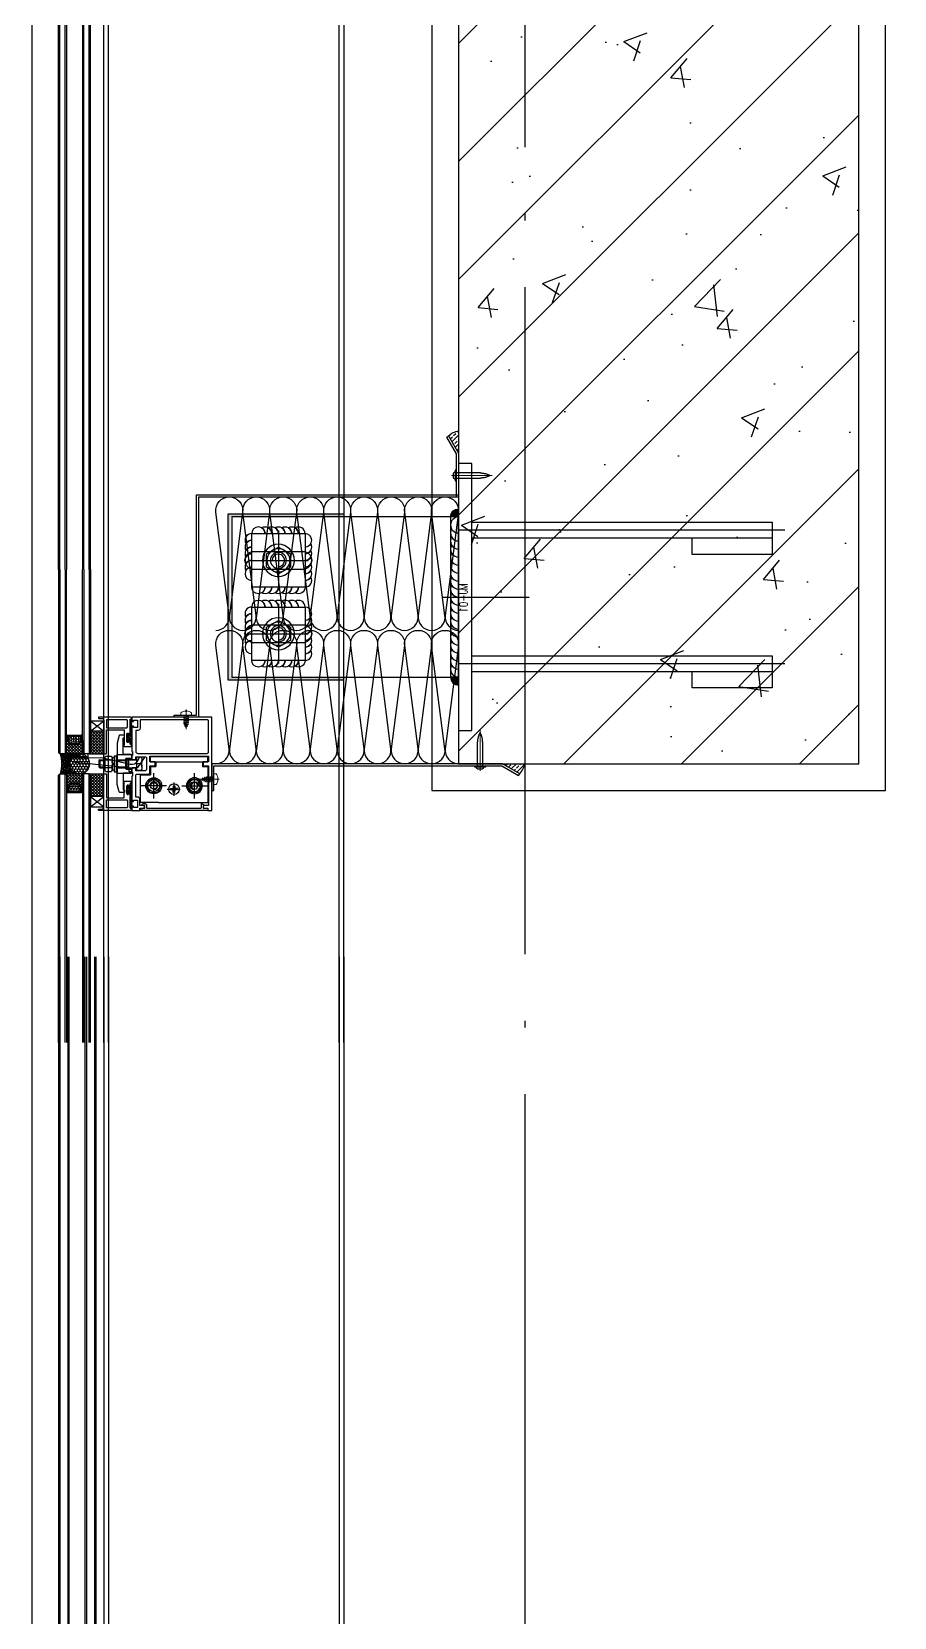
# Model space of a CAD drawing. Extents: x 6843040 to 15500510, y -6507076 to -4940511.
# Drawn here: x 7647908 to 7648554, y -6169124 to -6167935 of the extents above; entities that cross this region are included whole.
import ezdxf
from ezdxf.enums import TextEntityAlignment as Align

# ---------------------------------------------------------------- set-up
doc = ezdxf.new("R2010")
doc.units = 0
doc.header["$LTSCALE"] = 1000
doc.header["$MEASUREMENT"] = 0
for name, pattern in [('ACAD_ISO04W100', [30.5, 24, -3, 0.5, -3]), ('CENTER', [50.8, 31.75, -6.35, 6.35, -6.35]), ('CONTINOUS', [0]), ('DOTE', [2.42, 2, -0.2, 0.02, -0.2]), ('HIDDEN', [0.375, 0.25, -0.125])]:
    doc.linetypes.add(name, pattern=pattern)
for name, color, linetype in [('-07B2-附件', 8, 'Continuous'), ('1', 1, 'Continuous'), ('CENTER中心线层', 1, 'CENTER'), ('DOTE', 8, 'DOTE'), ('E_LINE_1', 1, 'Continuous'), ('FASTENER紧固件', 2, 'Continuous'), ('FRSTENER紧固件', 2, 'Continuous'), ('GC', 3, 'Continuous'), ('LT-dim 1', 3, 'Continuous'), ('LT-dim 2', 253, 'Continuous'), ('LT-dim 20', 253, 'Continuous'), ('LT-dim 4', 253, 'Continuous'), ('LT-dim 5', 3, 'Continuous'), ('LT-dim 50', 253, 'Continuous'), ('LT-dim 8', 253, 'Continuous'), ('LT-Fill-玻璃1', 14, 'Continuous'), ('LT-中线', 6, 'Continuous'), ('LT-文字标注', 7, 'Continuous'), ('LT-焊缝', 1, 'Continuous'), ('LT-玻璃', 4, 'Continuous'), ('LT-细线', 1, 'Continuous'), ('LT-铝板', 31, 'Continuous'), ('PJ', 25, 'Continuous'), ('PUB_HATCH', 8, 'Continuous'), ('Q02中线', 3, 'Continuous'), ('Q03轴线', 1, 'ACAD_ISO04W100'), ('Q08虚线', 75, 'HIDDEN'), ('Q09辅材', 31, 'Continuous'), ('WELDING', 1, 'Continuous'), ('XC', 61, 'Continuous'), ('ZX', 1, 'CENTER'), ('实体', 7, 'Continuous'), ('密封胶填充', 111, 'Continuous'), ('批荡层', 213, 'Continuous'), ('泡沫棒填充', 71, 'Continuous'), ('紧固件', 40, 'Continuous'), ('钢立柱规格布置', 2, 'Continuous')]:
    doc.layers.add(name, color=color, linetype=linetype)
for name, color, linetype, lineweight in [('002CEN', 1, 'CENTER', 13), ('003DOT', 253, 'HIDDEN', 13), ('009CON', 6, 'CONTINOUS', 15)]:
    doc.layers.add(name, color=color, linetype=linetype, lineweight=lineweight)
doc.styles.add('LT-文字标注', font='romans.shx', dxfattribs={"width": 0.8, "bigfont": 'gbhzfs.shx'})

# ---------------------------------------------------------------- blocks, each defined once
blk = doc.blocks.new('*U261')
at = {"layer": 'GC', "color": 8, "linetype": 'HIDDEN', "ltscale": 20}
for p, q in [((34.5, 1005.2), (34.5, -1079.2)), ((207.5, 1005.2), (207.5, -1079.2))]:
    blk.add_line(p, q, dxfattribs=at)
at = {"layer": 'LT-玻璃', "color": 8}
for p, q in [((-2, 1005.2), (-2, 7.5)), ((4, 1005.2), (4, 7.5)), ((18, 1005.2), (18, 7.5)), ((24, 1005.2), (24, 7.5))]:
    blk.add_line(p, q, dxfattribs=at)
at = {"layer": 'LT-玻璃', "color": 150}
for points in [[(-3, 1005.2), (-3, 8.5), (-2, 7.5), (4, 7.5), (5, 8.5), (5, 1005.2)], [(25, 1005.2), (25, 8.5), (24, 7.5), (18, 7.5), (17, 8.5), (17, 1005.2)]]:
    blk.add_lwpolyline(points, dxfattribs=at)
at = {"layer": 'LT-铝板'}
for p, q in [((31, 1005.2), (31, -1079.2)), ((211, 1005.2), (211, -1079.2))]:
    blk.add_line(p, q, dxfattribs=at)
blk = doc.blocks.new('LT-BLK-20220127160324', base_point=(-28533.2, -2765.2))
at = {"color": 1, "linetype": 'ACAD_ISO04W100', "ltscale": 0.4}
for p, q in [((-28777.8, -2715.2), (-28533.2, -2715.2)), ((-28521.3, -2765.2), (-28586, -2765.2)), ((-28777.8, -2815.2), (-28533.2, -2815.2))]:
    blk.add_line(p, q, dxfattribs=at)
at = {"layer": 'GC', "color": 3}
blk.add_lwpolyline([(-28543.2, -2865.2), (-28543.2, -2665.2), (-28533.2, -2665.2), (-28533.2, -2865.2)], close=True, dxfattribs=at)
for points in [[(-28543.2, -2709.2), (-28768.2, -2709.2)], [(-28768.2, -2709.2), (-28768.2, -2733.2), (-28708.2, -2733.2), (-28708.2, -2721.2)], [(-28543.2, -2809.2), (-28768.2, -2809.2)], [(-28768.2, -2809.2), (-28768.2, -2833.2), (-28708.2, -2833.2), (-28708.2, -2821.2)]]:
    blk.add_lwpolyline(points, dxfattribs=at)
at = {"layer": 'GC', "ltscale": 3}
for points in [[(-28768.2, -2721.2), (-28543.2, -2721.2)], [(-28768.2, -2821.2), (-28543.2, -2821.2)]]:
    blk.add_lwpolyline(points, dxfattribs=at)
at = {"layer": 'LT-文字标注', "style": 'LT-文字标注', "width": 0.8}
blk.add_text('MJ-01', height=6, rotation=270, dxfattribs=at).set_placement((-28541.6, -2776.9), align=Align.BOTTOM_RIGHT)
blk = doc.blocks.new('LT-BLK-20230912092320', base_point=(26757, -59640.5))
at = {"layer": 'GC', "elevation": 0}
blk.add_lwpolyline([(26737, -59620.5), (26737, -59660.5), (26777, -59660.5), (26777, -59620.5)], close=True, dxfattribs=at)
at = {"layer": 'LT-焊缝', "elevation": 0}
for points in [[(26737, -59660.5, -0.57735), (26732.7, -59653, 0.267949), (26737, -59655.5, -0.57735), (26732.7, -59648, 0.267949), (26737, -59650.5, -0.57735), (26732.7, -59643, 0.267949), (26737, -59645.5, -0.57735), (26732.7, -59638, 0.267949), (26737, -59640.5, -0.57735), (26732.7, -59633, 0.267949), (26737, -59635.5, -0.57735), (26732.7, -59628, 0.267949), (26737, -59630.5, -1), (26737, -59620.5, -1)], [(26737, -59620.5, -0.57735), (26744.5, -59616.2, 0.267949), (26742, -59620.5, -0.57735), (26749.5, -59616.2, 0.267949), (26747, -59620.5, -0.57735), (26754.5, -59616.2, 0.267949), (26752, -59620.5, -0.57735), (26759.5, -59616.2, 0.267949), (26757, -59620.5, -0.57735), (26764.5, -59616.2, 0.267949), (26762, -59620.5, -1), (26772, -59620.5, -1)], [(26777, -59660.5, 0.57735), (26781.4, -59653, -0.267949), (26777, -59655.5, 0.57735), (26781.4, -59648, -0.267949), (26777, -59650.5, 0.57735), (26781.4, -59643, -0.267949), (26777, -59645.5, 0.57735), (26781.4, -59638, -0.267949), (26777, -59640.5, 0.57735), (26781.4, -59633, -0.267949), (26777, -59635.5, 0.57735), (26781.4, -59628, -0.267949), (26777, -59630.5, 1), (26777, -59620.5, 1)], [(26777, -59660.5, -0.57735), (26769.5, -59664.8, 0.267949), (26772, -59660.5, -0.57735), (26764.5, -59664.8, 0.267949), (26767, -59660.5, -0.57735), (26759.5, -59664.8, 0.267949), (26762, -59660.5, -0.57735), (26754.5, -59664.8, 0.267949), (26757, -59660.5, -0.57735), (26749.5, -59664.8, 0.267949), (26752, -59660.5, -0.57735), (26744.5, -59664.8, 0.267949), (26747, -59660.5, -1), (26737, -59660.5, -1)]]:
    blk.add_lwpolyline(points, format="xyb", dxfattribs=at)
at = {"layer": 'Q02中线'}
for centre, start, end in [((26757, -59622.2), 14.85, 165.15), ((26757, -59658.8), 194.85, 345.15)]:
    blk.add_arc(centre, 6.72, start, end, dxfattribs=at)
at = {"layer": 'Q03轴线', "ltscale": 0.2, "elevation": 0}
for points in [[(26757, -59618.1), (26757, -59662.9)], [(26734.6, -59640.5), (26779.4, -59640.5)]]:
    blk.add_lwpolyline(points, dxfattribs=at)
at = {"layer": 'Q08虚线', "ltscale": 20}
for p, q in [((26750.5, -59660.5), (26750.5, -59620.5)), ((26763.5, -59620.5), (26763.5, -59660.5))]:
    blk.add_line(p, q, dxfattribs=at)
at = {"layer": 'Q09辅材', "elevation": 0}
for points in [[(26757, -59628.5, -1), (26757, -59652.5, -1), (26757, -59628.5, -1)], [(26757, -59631.8, -1), (26757, -59649.2, -1), (26757, -59631.8, -1)], [(26757, -59634.5, -1), (26757, -59646.5, -1), (26757, -59634.5, -1)], [(26761.7, -59640.5, -2.414214), (26757, -59635.9, -2.414214)]]:
    blk.add_lwpolyline(points, format="xyb", dxfattribs=at)
blk.add_lwpolyline([(26767, -59640.5), (26762, -59631.5), (26752.1, -59631.5), (26747.1, -59640.5), (26752.1, -59649.5), (26762, -59649.5), (26767, -59640.5)], dxfattribs=at)
blk = doc.blocks.new('LT-BLK-20240910174306', base_point=(-5314322.4, -274178.3))
at = {"layer": 'LT-Fill-玻璃1'}
h = blk.add_hatch(dxfattribs=at)
h.set_pattern_fill('DOTS', color=8, scale=0.5)
h.set_pattern_definition([(0, (-5830511.4218, -915288.585), (0.396875, 0.79375), [0, -0.79375])])
h.paths.add_polyline_path([(-5314418.4, -274118.3), (-5314418.4, -274116.3), (-5314505.5, -274116.3), (-5314505.5, -274240.3), (-5314417.7, -274240.3), (-5314417.7, -274238.3), (-5314503.5, -274238.3), (-5314503.5, -274118.3)])
at = {"layer": 'WELDING'}
h = blk.add_hatch(color=256, dxfattribs=at)
h.dxf.hatch_style = 1
edge = h.paths.add_edge_path()
edge.add_line((-5314332.4, -274112.3), (-5314332.4, -274118.3))
edge.add_line((-5314332.4, -274118.3), (-5314338.4, -274118.3))
edge.add_arc((-5314332.4, -274118.3), 6, 90, 180, ccw=False)
h = blk.add_hatch(color=256, dxfattribs=at)
h.dxf.hatch_style = 1
edge = h.paths.add_edge_path()
edge.add_line((-5314332.4, -274244.3), (-5314332.4, -274238.3))
edge.add_line((-5314332.4, -274238.3), (-5314338.4, -274238.3))
edge.add_arc((-5314332.4, -274238.3), 6, 180, 270)
at = {"layer": 'GC'}
blk.add_line((-5314338.4, -274118.3), (-5314338.4, -274238.3), dxfattribs=at)
at = {"layer": 'GC', "elevation": 0}
blk.add_lwpolyline([(-5314332.4, -274238.3), (-5314332.4, -274118.3), (-5314502.4, -274118.3), (-5314502.4, -274238.3)], close=True, dxfattribs=at)
at = {"layer": 'LT-dim 2', "color": 8, "elevation": 0}
blk.add_lwpolyline([(-5314418.4, -274116.3), (-5314505.5, -274116.3), (-5314505.5, -274240.3), (-5314418.4, -274240.3)], dxfattribs=at)
at = {"layer": 'LT-dim 5', "color": 1}
for centre, start in [((-5314332.4, -274124.3), 90), ((-5314332.4, -274130.3), 150), ((-5314332.4, -274136.3), 150), ((-5314332.4, -274142.3), 150), ((-5314332.4, -274148.3), 150), ((-5314332.4, -274154.3), 150), ((-5314332.4, -274160.3), 150), ((-5314332.4, -274166.3), 150), ((-5314332.4, -274172.3), 150), ((-5314332.4, -274178.3), 150), ((-5314332.4, -274184.3), 150), ((-5314332.4, -274190.3), 150), ((-5314332.4, -274196.3), 150), ((-5314332.4, -274202.3), 150), ((-5314332.4, -274208.3), 150), ((-5314332.4, -274214.3), 150), ((-5314332.4, -274220.3), 150), ((-5314332.4, -274226.3), 150), ((-5314332.4, -274232.3), 150)]:
    blk.add_arc(centre, 6, start, 270, dxfattribs=at)
at = {"layer": 'WELDING'}
for points in [[(-5314332.4, -274112.3), (-5314332.4, -274118.3), (-5314338.4, -274118.3, -0.414214)], [(-5314332.4, -274244.3), (-5314332.4, -274238.3), (-5314338.4, -274238.3, 0.414214)]]:
    blk.add_lwpolyline(points, format="xyb", close=True, dxfattribs=at)
at = {"layer": 'LT-dim 4', "xscale": -1, "rotation": 90}
for p in [(-5314467.5, -274150.8, 0), (-5314467.5, -274205.8, 0)]:
    blk.add_blockref('LT-BLK-20230912092320', p, dxfattribs=at)
at = {"layer": 'LT-dim 50', "xscale": -1}
blk.add_blockref('LT-BLK-20220127160324', (-5314332.4, -274178.3), dxfattribs=at)
blk = doc.blocks.new('LT-BLK-20230218091845', base_point=(395239.1, 252820.7))
at = {"layer": 'LT-Fill-玻璃1'}
h = blk.add_hatch(dxfattribs=at)
h.set_pattern_fill('ANSI33', color=8, scale=0.75, style=0)
h.set_pattern_definition([(45, (0, 0), (-3.367596045, 3.367596045), []), (45, (3.3676, 0), (-3.367596045, 3.367596045), [2.38125, -1.190625])])
edge = h.paths.add_edge_path()
edge.add_line((395239.1, 252820.7), (395252.1, 252813.2))
edge.add_arc((395244.4, 252821.8), 11.5, 311.8286, 333.2105)
edge.add_arc((395244.4, 252821.8), 11.5, 333.2105, 354.5925)
edge.add_line((395255.9, 252820.7), (395239.1, 252820.7))
at = {"layer": 'LT-dim 5'}
blk.add_arc((395244.4, 252821.8), 11.5, 311.8286, 354.5925, dxfattribs=at)
blk = doc.blocks.new('LT-BLK-20240528163730', base_point=(-326528, 67956.2))
at = {"layer": 'LT-中线'}
for p, q in [((-326529.3, 67957.1), (-326536.8, 67944.1)), ((-326535.3, 67943.7), (-326528, 67956.2)), ((-326528, 67956.2), (-326529.3, 67957.1)), ((-326536.8, 67944.1), (-326536.8, 67911.3)), ((-326535.3, 67911.3), (-326535.3, 67943.7))]:
    blk.add_line(p, q, dxfattribs=at)
at = {"layer": 'LT-Fill-玻璃1', "rotation": 90.00000000172149}
blk.add_blockref('LT-BLK-20230218091845', (-326536.8, 67944), dxfattribs=at)
blk = doc.blocks.new('sd425')
at = {"layer": '实体', "color": 1, "linetype": 'CENTER', "lineweight": 18}
blk.add_line((0, 3.9), (0, -26.6), dxfattribs=at)
at = {"layer": '紧固件', "color": 40}
blk.add_lwpolyline([(4, 0), (-4, 0), (-4, 1), (4, 1)], close=True, dxfattribs=at)
blk.add_lwpolyline([(-3.5, 1, 0.342434), (-2, 2.1, -0.350221), (-1.6, 2.5), (1.6, 2.5, -0.341999), (2.1, 2.1, 0.348555), (3.5, 1)], format="xyb", dxfattribs=at)
at = {"layer": '紧固件', "color": 40, "linetype": 'HIDDEN', "ltscale": 2}
blk.add_lwpolyline([(1.9, 0), (1.9, -18, -0.131642), (0, -25, -0.131531), (-1.9, -18), (-1.9, 0)], format="xyb", dxfattribs=at)
blk = doc.blocks.new('LT-BLK-20240528163734', base_point=(-326528, 67956.2))
at = {"rotation": 270}
blk.add_blockref('sd425', (-326535.3, 67927.4), dxfattribs=at)
at = {"layer": 'LT-dim 50'}
blk.add_blockref('LT-BLK-20240528163730', (-326528, 67956.2), dxfattribs=at)
blk = doc.blocks.new('*U255')
at = {"layer": '002CEN', "ltscale": 5}
blk.add_line((-4.1, 0), (10.5, 0), dxfattribs=at)
at = {"layer": '003DOT', "ltscale": 5}
for p, q in [((0, 4), (0, 1.8)), ((0, 1.8), (0, -2.3)), ((0, 1.7), (0.6, -1.5)), ((0, 0), (0.3, -2.1)), ((0.2, 1.6), (0.8, 1.6)), ((0.8, 1.6), (1.1, 2.1)), ((0.8, 1.6), (1.4, -1.5)), ((1.1, 2.1), (1.7, -2.1)), ((1.1, 2.1), (1.4, 1.6)), ((1.4, 1.6), (2, -1.5)), ((1.4, 1.6), (2.2, 1.6)), ((2.2, 1.6), (2.5, 2.1)), ((2.2, 1.6), (2.8, -1.5)), ((2.5, 2.1), (3.1, -2.1)), ((2.5, 2.1), (2.8, 1.6)), ((2.8, 1.6), (3.4, -1.5)), ((2.8, 1.6), (3.6, 1.6)), ((3.6, 1.6), (3.9, 2.1)), ((3.6, 1.6), (4.2, -1.5)), ((3.9, 2.1), (4.5, -2.1)), ((3.9, 2.1), (4.2, 1.6)), ((4.2, 1.6), (4.8, -1.5)), ((4.2, 1.6), (5, 1.6)), ((5, 1.6), (5.3, 2.1)), ((5, 1.6), (5.6, -1.5)), ((5.3, 2.1), (5.9, -2.1)), ((5.3, 2.1), (5.6, 1.6)), ((5.6, 1.6), (6.2, -1.5)), ((5.6, 1.6), (5.8, 1.6)), ((5.8, 1.6), (6.5, 1.3)), ((6.5, 1.3), (6.8, 1.7)), ((6.5, 1.3), (6.9, -1.1)), ((6.8, 1.7), (7.2, -1.6)), ((6.8, 1.7), (7.2, 0.9)), ((7.2, 0.9), (7.7, -0.8)), ((7.2, 0.9), (8, 0.6)), ((8, 0.6), (8.2, 1.1)), ((8, 0.6), (8.3, -0.5)), ((8.2, 1.1), (8.5, -1)), ((8.2, 1.1), (8.7, 0.3)), ((8.7, 0.3), (9, -0.2)), ((8.7, 0.3), (9.5, 0)), ((9.5, 0), (9, -0.2)), ((0, -2.3), (0, -4)), ((0.3, -2.1), (0.2, -2.1)), ((0.6, -1.5), (0.3, -2.1)), ((1.4, -1.5), (0.6, -1.5)), ((1.7, -2.1), (1.4, -1.5)), ((2, -1.5), (1.7, -2.1)), ((2.8, -1.5), (2, -1.5)), ((3.1, -2.1), (2.8, -1.5)), ((3.4, -1.5), (3.1, -2.1)), ((4.2, -1.5), (3.4, -1.5)), ((4.5, -2.1), (4.2, -1.5)), ((4.8, -1.5), (4.5, -2.1)), ((5.6, -1.5), (4.8, -1.5)), ((5.9, -2.1), (5.6, -1.5)), ((6.2, -1.5), (5.9, -2.1)), ((6.9, -1.1), (6.2, -1.4)), ((6.2, -1.4), (6.2, -1.5)), ((7.2, -1.6), (6.9, -1.1)), ((7.7, -0.8), (7.2, -1.6)), ((8.3, -0.5), (7.7, -0.8)), ((8.5, -1), (8.3, -0.5)), ((9, -0.2), (8.5, -1))]:
    blk.add_line(p, q, dxfattribs=at)
for centre, start, end in [((0.2, 1.8), 180, 270), ((0.2, -2.3), 90, 180)]:
    blk.add_arc(centre, 0.2, start, end, dxfattribs=at)
at = {"layer": '009CON'}
for p, q in [((-2.7, 0.4), (-3.1, 0.4)), ((-2.7, -0.4), (-2.7, 0.4)), ((-1.7, 4), (0, 4)), ((-3.1, -0.4), (-2.7, -0.4)), ((0, -4), (-1.7, -4))]:
    blk.add_line(p, q, dxfattribs=at)
for start, end in [(142.0201, 176.4719), (183.5281, 217.9799)]:
    blk.add_arc((3.4, 0), 6.5, start, end, dxfattribs=at)
blk = doc.blocks.new('*U254')
at = {"layer": 'LT-玻璃', "color": 8}
for p, q in [((-1546.8, 23), (0, 23)), ((-1546.8, 19), (0, 19)), ((-1546.8, 5), (0, 5)), ((-1546.8, 1), (0, 1))]:
    blk.add_line(p, q, dxfattribs=at)
at = {"layer": 'LT-玻璃', "color": 150}
for points in [[(-1546.8, 24), (-1, 24), (0, 23), (0, 19), (-1, 18), (-1546.8, 18)], [(-1546.8, 0), (-1, 0), (0, 1), (0, 5), (-1, 6), (-1546.8, 6)]]:
    blk.add_lwpolyline(points, dxfattribs=at)
blk = doc.blocks.new('LT-BLK-20221110170712', base_point=(70366.6, 148976.2))
at = {"layer": 'LT-铝板'}
blk.add_lwpolyline([(70377.3, 148988.7), (70366.8, 148988.7, 0.414214), (70366.3, 148988.2), (70366.3, 148986.2, 0.414214), (70366.8, 148985.7), (70370.3, 148985.7, -0.414214), (70370.8, 148985.2), (70370.8, 148981.7), (70370.8, 148978.2, -0.414214), (70370.3, 148977.7), (70366.8, 148977.7, 0.414214), (70366.3, 148977.2), (70366.3, 148975.2, 0.414214), (70366.8, 148974.7), (70372.3, 148974.7, -0.414214), (70372.8, 148974.2), (70372.8, 148962.7, -0.414214), (70372.3, 148962.2, 0.414214), (70371.8, 148961.7), (70371.8, 148960.7, 0.414214), (70372.3, 148960.2), (70375.3, 148960.2, 0.339454), (70375.8, 148960.6), (70377.3, 148966.2), (70377.3, 148981.2), (70376.8, 148981.7), (70377.3, 148982.2)], format="xyb", close=True, dxfattribs=at)
blk = doc.blocks.new('LT-BLK-20221110170731', base_point=(70370.1, 148951.3))
at = {"layer": 'LT-铝板'}
for points in [[(70391.5, 148949.7, 0.414214), (70391, 148950.2), (70389, 148950.2, -0.414214), (70387.5, 148951.7), (70387.5, 148976.2, 0.414214), (70387, 148976.7), (70386, 148976.7, 0.414214), (70385.5, 148976.2), (70385.5, 148959.2, -0.414214), (70385, 148958.7), (70372.6, 148958.7, -0.414214), (70372.1, 148959.2), (70372.1, 148969.8, -0.267949), (70372.4, 148970.3, 0.267949), (70372.6, 148970.7), (70372.6, 148970.7, 0.414214), (70372.1, 148971.2), (70367.4, 148971.2, 0.414214), (70366.6, 148970.5), (70366.6, 148970.5, 0.402543), (70367.3, 148969.7, -0.402543), (70367.8, 148969.2), (70367.8, 148967.2, 0.414214), (70368.3, 148966.7, 0.414214), (70368.8, 148967.2), (70368.8, 148967.7, -0.414214), (70369.3, 148968.2), (70369.6, 148968.2, -0.414214), (70370.1, 148967.7), (70370.1, 148961.7, -0.414214), (70369.6, 148961.2), (70369.3, 148961.2, -0.414214), (70368.8, 148961.7), (70368.8, 148962.2, 0.414214), (70368.3, 148962.7), (70368.3, 148962.7, 0.414214), (70367.8, 148962.2), (70367.8, 148951.2, -0.402543), (70367.3, 148950.7, 0.402543), (70366.6, 148950, 0.414214), (70367.4, 148949.2), (70391, 148949.2, 0.414214)], [(70385, 148951.2, 0.414214), (70385.5, 148951.7), (70385.5, 148956.7, 0.414214), (70385, 148957.2), (70370.3, 148957.2, 0.414214), (70369.8, 148956.7), (70369.8, 148951.7, 0.414214), (70370.3, 148951.2)]]:
    blk.add_lwpolyline(points, format="xyb", close=True, dxfattribs=at)
blk = doc.blocks.new('LT-BLK-20221110171121', base_point=(70395.5, 148950.2))
at = {"layer": '1'}
h = blk.add_hatch(dxfattribs=at)
h.set_pattern_fill('ANSI37', color=252, scale=0.5, angle=-180, style=0)
h.set_pattern_definition([(315, (70258.9578, 147994.0747), (-1.122532, -1.122532), []), (225, (70258.9578, 147994.0747), (-1.122532, 1.122532), [])])
h.paths.add_polyline_path([(70387.5, 148973.7), (70387.5, 148956.7), (70397.5, 148956.7), (70397.5, 148973.7)])
at = {"layer": '1', "color": 252}
for p, q in [((70397.5, 148948.9), (70387.5, 148956.7)), ((70397.5, 148956.7), (70387.5, 148948.9)), ((70397.5, 148948.9), (70387.5, 148956.7)), ((70397.5, 148956.7), (70387.5, 148948.9))]:
    blk.add_line(p, q, dxfattribs=at)
at = {"layer": 'LT-细线'}
for points in [[(70397.5, 148972.7), (70398.5, 148973.7), (70387.5, 148973.7)], [(70397.5, 148972.7), (70397.5, 148948.9), (70387.5, 148948.9), (70387.5, 148973.7)], [(70387.5, 148956.7), (70397.5, 148956.7)]]:
    blk.add_lwpolyline(points, dxfattribs=at)
blk = doc.blocks.new('LT-BLK-20221110170740', base_point=(70370.1, 148964.7))
at = {"layer": 'LT-细线', "lineweight": 25}
blk.add_lwpolyline([(70366.5, 148952.2), (70366.5, 148951.4, 0.414214), (70366.7, 148951.2), (70367.6, 148951.2, 0.414214), (70367.8, 148951.4), (70367.8, 148963.2, -0.414214), (70368, 148963.3), (70369, 148963.3, -0.487404), (70369.1, 148963.2), (70369.1, 148962, 0.414214), (70369.3, 148961.8), (70370, 148961.8, 0.414214), (70370.1, 148962), (70370.1, 148967.5, 0.414214), (70370, 148967.6), (70369.3, 148967.6, 0.414214), (70369.1, 148967.5), (70369.1, 148966.3, -0.487404), (70369, 148966.1), (70368, 148966.1, -0.414214), (70367.8, 148966.3), (70367.8, 148969, 0.414214), (70367.6, 148969.2), (70366.7, 148969.2, 0.414214), (70366.5, 148969), (70366.5, 148968.2, -0.287157), (70366.5, 148966.2, -0.287157), (70366.5, 148964.2, -0.287157), (70366.5, 148962.2, -0.287157), (70366.5, 148960.2, -0.287157), (70366.5, 148958.2, -0.287157), (70366.5, 148956.2, -0.287157), (70366.5, 148954.2, -0.287157)], format="xyb", close=True, dxfattribs=at)
blk = doc.blocks.new('LT-BLK-20221110170832', base_point=(70370.1, 148964.7))
at = {"layer": '1'}
h = blk.add_hatch(dxfattribs=at)
h.set_pattern_fill('ANSI31', color=252, scale=0.3, angle=-180, style=0)
h.set_pattern_definition([(315, (69125.05355, 144959.7555), (-0.6735192, -0.6735192), [])])
h.paths.add_polyline_path([(70367.8, 148963.2, -0.414214), (70368, 148963.3), (70369, 148963.3, -0.487404), (70369.1, 148963.2), (70369.1, 148962, 0.414214), (70369.3, 148961.8), (70370, 148961.8, 0.414214), (70370.1, 148962), (70370.1, 148967.5, 0.414214), (70370, 148967.6), (70369.3, 148967.6, 0.414214), (70369.1, 148967.5), (70369.1, 148966.3, -0.487404), (70369, 148966.1), (70368, 148966.1, -0.414214), (70367.8, 148966.3), (70367.8, 148969, 0.414214), (70367.6, 148969.2), (70366.7, 148969.2, 0.414214), (70366.5, 148969), (70366.5, 148968.2, -0.287157), (70366.5, 148966.2, -0.287157), (70366.5, 148964.2, -0.287157), (70366.5, 148962.2, -0.287157), (70366.5, 148960.2, -0.287157), (70366.5, 148958.2, -0.287157), (70366.5, 148956.2, -0.287157), (70366.5, 148954.2, -0.287157), (70366.5, 148952.2), (70366.5, 148951.4, 0.414214), (70366.7, 148951.2), (70367.6, 148951.2, 0.414214), (70367.8, 148951.4)])
at = {"layer": 'LT-细线'}
blk.add_blockref('LT-BLK-20221110170740', (70370.1, 148964.7), dxfattribs=at)
blk = doc.blocks.new('LT-耐候密封胶缝')
at = {"layer": '密封胶填充'}
h = blk.add_hatch(dxfattribs=at)
h.set_pattern_fill('ANSI38', color=8, scale=0.04, angle=180, style=0)
h.set_pattern_definition([(225, (-9e-13, 6e-11), (0.0449013, -0.0449013), []), (315, (-9e-13, 6e-11), (0.134704, -0.0449013), [0.15875, -0.09525])])
edge = h.paths.add_edge_path()
edge.add_line((0.5, -1), (0.5, -0.02))
edge.add_arc((0, 1.798), 1.885, 254.61982, 285.38016, ccw=False)
edge.add_line((-0.5, -0.02), (-0.5, -1))
edge.add_arc((0, -1), 0.5, 0, 180, ccw=False)
at = {"layer": '泡沫棒填充'}
h = blk.add_hatch(dxfattribs=at)
h.set_pattern_fill('HONEY', color=8, scale=0.026667, angle=180, style=0)
h.set_pattern_definition([(180, (104.55329, -12.9341), (-0.127, -0.073323467), [0.08466667, -0.16933333]), (300, (104.55329, -12.9341), (0.126999985, -0.073323493), [0.08466667, -0.16933333]), (240, (104.55329, -12.9341), (-1.5e-08, -0.14664696), [-0.16933333, 0.08466667])])
h.paths.add_polyline_path([(0.5, -1, -1), (-0.5, -1, -1)])
at = {"layer": 'LT-细线'}
for points in [[(-0.5, -1), (-0.5, -0.02)], [(0.5, -0.02), (0.5, -1)]]:
    blk.add_lwpolyline(points, dxfattribs=at)
blk.add_lwpolyline([(-0.5, -0.02, 0.135029), (0.5, -0.02, 0.135029)], format="xyb", dxfattribs=at)
blk.add_circle((0, -1), 0.5, dxfattribs=at)
blk = doc.blocks.new('*U251')
at = {"layer": '-07B2-附件', "color": 6, "lineweight": -3}
for p, q in [((-5, 3.6), (-5, 0)), ((5, 0), (-5, 0)), ((-3, -15.1), (-3, 0)), ((0, 3.6), (0, 0)), ((0, 3.6), (0, 0)), ((3, -15.1), (3, 0)), ((5, 3.6), (5, 0)), ((-3, -6), (-2.4, -7.2)), ((3, -6), (-3, -6)), ((3, -7.2), (-3, -7.2)), ((-2.4, -15.1), (-2.4, -7.2)), ((3, -6), (2.4, -7.2)), ((2.4, -15.1), (2.4, -7.2)), ((6, -15.1), (-6, -15.1)), ((-6, -16.7), (-6, -15.1)), ((6, -16.7), (-6, -16.7)), ((-5.8, -23.1), (-5.8, -18.7)), ((-4.6, -18.3), (-4.6, -16.7)), ((4.6, -18.3), (-4.6, -18.3)), ((-4.3, -23.5), (4.3, -23.5)), ((3.9, -18.3), (-3.9, -18.3)), ((-3, -27.5), (-3, -23.5)), ((-2.9, -23.1), (-2.9, -18.7)), ((-2.4, -28.1), (-2.4, -23.5)), ((0, -18.3), (-0.9, -16.7)), ((0.9, -18.3), (0, -16.7)), ((2.4, -28.1), (2.4, -23.5)), ((2.9, -23.1), (2.9, -18.7)), ((3, -27.5), (3, -23.5)), ((4.6, -18.3), (4.6, -16.7)), ((5.8, -23.1), (5.8, -18.7)), ((6, -16.7), (6, -15.1)), ((3, -27.5), (-3, -27.5)), ((-3, -27.5), (-2.4, -28.1)), ((2.4, -28.1), (-2.4, -28.1)), ((3, -27.5), (2.4, -28.1))]:
    blk.add_line(p, q, dxfattribs=at)
blk.add_lwpolyline([(-2.5, 4.1), (2.5, 4.1)], dxfattribs=at)
for centre, radius, start, end in [((-2.5, -2.8), 6.91, 68.794, 111.206), ((2.5, -2.8), 6.91, 68.794, 111.206), ((-4.3, -21.2), 2.89, 60, 120), ((-4.3, -20.6), 2.89, 240, 300), ((0, -29.3), 11, 74.7385, 105.2615), ((0, -12.5), 11, 254.7385, 285.2615), ((4.3, -21.2), 2.89, 60, 120), ((4.3, -20.6), 2.89, 240, 300)]:
    blk.add_arc(centre, radius, start, end, dxfattribs=at)
blk = doc.blocks.new('*U167')
at = {"layer": 'CENTER中心线层', "ltscale": 3}
for p, q in [((5.2, 0), (-4.7, 0)), ((0, 5), (0, -5))]:
    blk.add_line(p, q, dxfattribs=at)
at = {"layer": 'FASTENER紧固件'}
for p, q in [((-2.5, 0.6), (-0.6, 0.4)), ((-2.1, 0.6), (-2.1, -0.6)), ((-1.6, 0.5), (-0.8, 0.8)), ((-0.5, 1.6), (-0.8, 0.8)), ((-0.8, 0.8), (-0.4, 0.4)), ((-0.6, 2.5), (-0.4, 0.6)), ((0.6, 2.1), (-0.6, 2.1)), ((-0.6, 0.4), (-0.4, 0.4)), ((-0.6, -0.4), (-0.6, 0.4)), ((-0.4, 0.4), (-0.4, 0.6)), ((-0.4, 0.6), (0.4, 0.6)), ((0.6, 2.5), (0.4, 0.6)), ((0.8, 0.8), (0.4, 0.4)), ((0.4, 0.6), (0.4, 0.4)), ((0.4, 0.4), (0.6, 0.4)), ((0.5, 1.6), (0.8, 0.8)), ((2.5, 0.6), (0.6, 0.4)), ((0.6, 0.4), (0.6, -0.4)), ((1.6, 0.5), (0.8, 0.8)), ((2.1, 0.6), (2.1, -0.6)), ((-2.5, -0.6), (-0.6, -0.4)), ((-1.6, -0.5), (-0.8, -0.8)), ((-0.8, -0.8), (-0.4, -0.4)), ((-0.5, -1.6), (-0.8, -0.8)), ((-0.4, -0.4), (-0.6, -0.4)), ((-0.6, -2.5), (-0.4, -0.6)), ((0.6, -2.1), (-0.6, -2.1)), ((-0.4, -0.6), (-0.4, -0.4)), ((0.4, -0.6), (-0.4, -0.6)), ((0.6, -0.4), (0.4, -0.4)), ((0.4, -0.4), (0.4, -0.6)), ((0.8, -0.8), (0.4, -0.4)), ((0.6, -2.5), (0.4, -0.6)), ((0.5, -1.6), (0.8, -0.8)), ((2.5, -0.6), (0.6, -0.4)), ((1.6, -0.5), (0.8, -0.8))]:
    blk.add_line(p, q, dxfattribs=at)
blk.add_circle((0, 0), 4, dxfattribs=at)
blk = doc.blocks.new('M6-W-F')
at = {"layer": 'PJ', "extrusion": (0.866025, -0.5, 0)}
for p, q in [((-3, 4.8), (-5.6, 0.2)), ((3, -4.8), (5.6, -0.2))]:
    blk.add_line(p, q, dxfattribs=at)
at = {"layer": 'PJ', "extrusion": (0, 1, 0)}
for p, q in [((2.6, 5), (-2.6, 5)), ((-2.6, -5), (2.6, -5))]:
    blk.add_line(p, q, dxfattribs=at)
at = {"layer": 'PJ', "extrusion": (0.866025, 0.5, 0)}
for p, q in [((5.6, 0.2), (3, 4.8)), ((-5.6, -0.2), (-3, -4.8))]:
    blk.add_line(p, q, dxfattribs=at)
at = {"layer": 'PJ'}
for radius in [6, 4.45, 2.46]:
    blk.add_circle((0, 0), radius, dxfattribs=at)
for radius, start, end in [(5.65, 177.7395, 182.2605), (5.65, 117.7395, 122.2605), (3, 275.7296, 185.7296), (5.65, 57.7395, 62.2605), (5.65, 357.7395, 2.2605), (5.65, 237.7395, 242.2605), (5.65, 297.7395, 302.2605)]:
    blk.add_arc((0, 0), radius, start, end, dxfattribs=at)
at = {"layer": 'ZX', "ltscale": 0.6, "extrusion": (1, 0, 0)}
blk.add_line((0, -9.5), (0, 9.5), dxfattribs=at)
at = {"layer": 'ZX', "ltscale": 0.6, "extrusion": (0, 1, 0)}
blk.add_line((9.5, 0), (-9.5, 0), dxfattribs=at)
blk = doc.blocks.new('LT-BLK-20240527212027', base_point=(-4578.7, 6644.9))
at = {"layer": 'LT-中线', "ltscale": 10}
for p, q in [((-4558.2, 6648.9), (-4601.2, 6648.9)), ((-4601.2, 6644.9), (-4601.2, 6648.9)), ((-4558.2, 6644.9), (-4558.2, 6648.9)), ((-4558.2, 6644.9), (-4601.2, 6644.9)), ((-4597.2, 6641.4), (-4601.2, 6641.4)), ((-4601.2, 6641.4), (-4601.2, 6614.4)), ((-4597.2, 6644.9), (-4597.2, 6641.4)), ((-4562.2, 6644.9), (-4562.2, 6641.4)), ((-4558.2, 6641.4), (-4562.2, 6641.4)), ((-4558.2, 6641.4), (-4558.2, 6635.1)), ((-4550.7, 6635.1), (-4558.2, 6635.1)), ((-4550.7, 6614.4), (-4550.7, 6635.1)), ((-4564.2, 6614.4), (-4601.2, 6614.4)), ((-4564.2, 6614.4), (-4550.7, 6614.4))]:
    blk.add_line(p, q, dxfattribs=at)
at = {"layer": 'FRSTENER紧固件', "xscale": -1, "rotation": 180}
blk.add_blockref('*U167', (-4575.9, 6624.4), dxfattribs=at)
at = {"layer": 'PJ'}
blk.add_blockref('M6-W-F', (-4591.2, 6626.9), dxfattribs=at)
at = {"layer": 'PJ', "xscale": -1}
blk.add_blockref('M6-W-F', (-4560.7, 6626.9), dxfattribs=at)
blk = doc.blocks.new('LT-BLK-20240527212049', base_point=(-4575.8, 6610.9))
at = {"layer": 'LT-铝板'}
blk.add_lwpolyline([(-4552.6, 6614.7, 1), (-4552.6, 6616), (-4554.1, 6616, 0.414214), (-4555.1, 6615), (-4555.1, 6613.1, -0.414214), (-4555.6, 6612.6), (-4595.8, 6612.6, -0.414214), (-4596.3, 6613.1), (-4596.3, 6616, 0.654649), (-4596.8, 6616.2), (-4598, 6615, 0.504901), (-4598, 6614.6), (-4597.6, 6614.3), (-4597.6, 6612.6), (-4600.7, 6612.6, 0.414214), (-4601, 6612.3), (-4601, 6611.2, 0.414214), (-4600.7, 6610.9), (-4551, 6610.9, 0.916331), (-4550.9, 6612.2), (-4553.8, 6612.7), (-4553.8, 6614.7)], format="xyb", close=True, dxfattribs=at)
blk = doc.blocks.new('LT-BLK-20240528090141', base_point=(2057.9, 290.5))
at = {"layer": 'XC'}
blk.add_line((2100.5, 295.6), (2059.2, 291.2), dxfattribs=at)
blk.add_lwpolyline([(2100.5, 295.6), (2107.6, 297.4, 0.340873), (2108, 297.9), (2108, 298.1, 0.414214), (2107.5, 298.6), (2079.2, 298.7, 0.057672), (2076.9, 298.4), (2057.5, 293.8, -0.325637), (2052.1, 296.1), (2050.5, 298.8, 0.266494), (2049.6, 299.3), (2047.4, 299.3, 0.613237), (2047, 298.5), (2052.2, 291.4, 0.239743), (2053, 291), (2055.9, 291, -0.414214), (2056.4, 290.5), (2056.4, 288.5, 0.414214), (2056.9, 288), (2057.9, 288, 0.414214), (2058.4, 288.5), (2058.4, 290.2, -0.374148), (2059.2, 291.2)], format="xyb", dxfattribs=at)
blk = doc.blocks.new('LT-BLK-20240528090345', base_point=(1986.4, 298.6))
at = {"layer": 'LT-细线'}
blk.add_lwpolyline([(1986.4, 301.6), (1986.4, 298.6), (2005.5, 298.6), (2005.5, 301.6), (1986.4, 301.6), (2005.5, 298.6), (1986.4, 298.6), (2005.5, 301.6)], dxfattribs=at)
blk = doc.blocks.new('LT-BLK-20240910160700', base_point=(-5089123.4, -205701.6))
at = {"layer": 'LT-铝板'}
for points in [[(-5089076.9, -205700.1), (-5089076.9, -205695.8), (-5089120.9, -205695.8), (-5089120.9, -205700.1), (-5089116.9, -205700.1), (-5089116.9, -205703.1), (-5089120.9, -205703.1), (-5089120.9, -205733), (-5089117.8, -205733, -1), (-5089117.8, -205734.8), (-5089120.4, -205734.8), (-5089120.4, -205736.6), (-5089123.4, -205736.6), (-5089123.4, -205666.6), (-5089063.4, -205666.6), (-5089063.4, -205669.8), (-5089064.6, -205669.8), (-5089064.6, -205668.8), (-5089067.6, -205668.8), (-5089067.6, -205674.4), (-5089064.6, -205674.4), (-5089064.6, -205673.3), (-5089063.4, -205673.3), (-5089063.4, -205687.1), (-5089063.4, -205687.1), (-5089063.4, -205690.1), (-5089063.4, -205690.1), (-5089063.4, -205692.3), (-5089063.9, -205692.3), (-5089063.9, -205695.3), (-5089063.4, -205695.3), (-5089063.4, -205698.3), (-5089066.4, -205698.3), (-5089066.4, -205696.3), (-5089073.4, -205696.3, 0.414214), (-5089074.4, -205697.3), (-5089074.4, -205705.8, 0.414214), (-5089073.4, -205706.8), (-5089066.4, -205706.8), (-5089066.4, -205704.8), (-5089063.4, -205704.8), (-5089063.4, -205707.8), (-5089063.9, -205707.8), (-5089063.9, -205710.8), (-5089063.4, -205710.8), (-5089063.4, -205729.8), (-5089064.6, -205729.8), (-5089064.6, -205728.8), (-5089067.6, -205728.8), (-5089067.6, -205734.4), (-5089064.6, -205734.4), (-5089064.6, -205733.3), (-5089063.4, -205733.3), (-5089063.4, -205736.6), (-5089069.4, -205736.6), (-5089069.4, -205734.8), (-5089072, -205734.8, -1), (-5089072, -205733), (-5089069.4, -205733), (-5089069.4, -205728.1, -0.414214), (-5089067.9, -205726.6), (-5089066.4, -205726.6), (-5089066.4, -205710.3, 0.414214), (-5089067.4, -205709.3), (-5089075.9, -205709.3, -0.414214), (-5089076.9, -205708.3), (-5089076.9, -205703.1), (-5089080.9, -205703.1), (-5089080.9, -205700.1)], [(-5089120.9, -205692.8), (-5089120.9, -205669.6, -0.414214), (-5089119.9, -205668.6), (-5089069.6, -205668.6), (-5089069.6, -205675.1, 0.414214), (-5089068.1, -205676.6), (-5089066.4, -205676.6), (-5089066.4, -205692.3, -0.414214), (-5089067.9, -205693.8), (-5089119.9, -205693.8, -0.414214)]]:
    blk.add_lwpolyline(points, format="xyb", close=True, dxfattribs=at)
blk = doc.blocks.new('*U222')
at = {"layer": '1'}
h = blk.add_hatch(dxfattribs=at)
h.set_pattern_fill('ANSI37', color=252, scale=0.5, angle=-180, style=0)
h.set_pattern_definition([(225, (6776707.0319, -51514.8134), (1.12253201513, -1.12253201513), []), (315, (6776707.0319, -51514.8134), (1.12253201513, 1.12253201513), [])])
h.paths.add_polyline_path([(6.2, 14.5), (4.7, 17.5), (3.7, 17.5), (3.7, 8.5), (2.7, 7.5), (16.7, 7.5), (15.7, 8.5), (15.7, 17.5), (14.7, 17.5), (13.2, 14.5)])
h = blk.add_hatch(dxfattribs=at)
h.set_pattern_fill('ANSI37', color=252, scale=0.1, angle=-180, style=0)
h.set_pattern_definition([(225, (6776707.03187, -51514.8134), (0.224506403027, -0.224506403027), []), (315, (6776707.03187, -51514.8134), (0.224506403027, 0.224506403027), [])])
h.paths.add_polyline_path([(15.7, 21.5), (14.7, 21.5), (14.7, 17.5), (15.7, 17.5)])
h.paths.add_polyline_path([(4.7, 21.5), (3.7, 21.5), (3.7, 17.5), (4.7, 17.5)])
h = blk.add_hatch(dxfattribs=at)
h.set_pattern_fill('HEX', color=252, scale=0.19, angle=-360, style=0)
h.set_pattern_definition([(360, (6776707.0319, -51514.8134), (1e-15, 1.0448594), [0.60325, -1.2065]), (120, (6776707.0319, -51514.8134), (-0.90487478378, -0.5224297), [0.60325, -1.2065]), (60, (6776707.6351, -51514.8134), (-0.90487478378, 0.5224297), [0.60325, -1.2065])])
edge = h.paths.add_edge_path()
edge.add_line((14.2, 17.6), (13, 15))
edge.add_line((14.2, 17.6), (14.2, 21))
edge.add_line((14.2, 21), (5.2, 21))
edge.add_line((5.2, 21), (5.2, 17.6))
edge.add_line((5.2, 17.6), (6.5, 15))
edge.add_line((6.5, 15), (13, 15))
h = blk.add_hatch(dxfattribs=at)
h.set_pattern_fill('ANSI37', color=252, scale=0.5, angle=-270, style=0)
h.set_pattern_definition([(135, (-289720.0529, -1679555.0618), (-1.1225320151, -1.1225320151), []), (225, (-289720.0529, -1679555.0618), (1.1225320151, -1.1225320151), [])])
h.paths.add_polyline_path([(6.2, -14.5), (4.7, -17.5), (3.7, -17.5), (3.7, -8.5), (2.7, -7.5), (16.7, -7.5), (15.7, -8.5), (15.7, -17.5), (14.7, -17.5), (13.2, -14.5)])
h = blk.add_hatch(dxfattribs=at)
h.set_pattern_fill('ANSI37', color=252, scale=0.1, angle=-270, style=0)
h.set_pattern_definition([(135, (-289720.05292, -1679555.0618), (-0.224506403027, -0.224506403027), []), (225, (-289720.05292, -1679555.0618), (0.224506403027, -0.224506403027), [])])
h.paths.add_polyline_path([(15.7, -21.5), (14.7, -21.5), (14.7, -17.5), (15.7, -17.5)])
h.paths.add_polyline_path([(4.7, -21.5), (3.7, -21.5), (3.7, -17.5), (4.7, -17.5)])
h = blk.add_hatch(dxfattribs=at)
h.set_pattern_fill('HEX', color=252, scale=0.19, angle=-450, style=0)
h.set_pattern_definition([(270, (-289720.0529, -1679555.0618), (1.0448594, -1e-15), [0.60325, -1.2065]), (30, (-289720.0529, -1679555.0618), (-0.5224297, 0.9048747838), [0.60325, -1.2065]), (330, (-289720.0529, -1679555.665), (0.5224297, 0.9048747838), [0.60325, -1.2065])])
edge = h.paths.add_edge_path()
edge.add_line((14.2, -17.6), (13, -15))
edge.add_line((14.2, -17.6), (14.2, -21))
edge.add_line((14.2, -21), (5.2, -21))
edge.add_line((5.2, -21), (5.2, -17.6))
edge.add_line((5.2, -17.6), (6.5, -15))
edge.add_line((6.5, -15), (13, -15))
at = {"color": 253}
for points in [[(3.7, 17.5), (4.7, 17.5), (6.2, 14.5), (13.2, 14.5), (14.7, 17.5), (15.7, 17.5), (15.7, 8.5), (16.7, 7.5), (2.7, 7.5), (3.7, 8.5), (3.7, 17.5)], [(3.7, -17.5), (4.7, -17.5), (6.2, -14.5), (13.2, -14.5), (14.7, -17.5), (15.7, -17.5), (15.7, -8.5), (16.7, -7.5), (2.7, -7.5), (3.7, -8.5), (3.7, -17.5)]]:
    blk.add_lwpolyline(points, dxfattribs=at)
for points in [[(3.7, 21.5), (4.7, 21.5), (4.7, 17.5), (3.7, 17.5)], [(6.2, 14.5), (4.7, 17.5), (4.7, 21.5), (14.7, 21.5), (14.7, 17.5), (13.2, 14.5)], [(12.9, 15), (6.5, 15), (5.2, 17.6), (5.2, 21), (14.2, 21), (14.2, 17.6)], [(15.7, 21.5), (14.7, 21.5), (14.7, 17.5), (15.7, 17.5)], [(3.7, -21.5), (4.7, -21.5), (4.7, -17.5), (3.7, -17.5)], [(6.2, -14.5), (4.7, -17.5), (4.7, -21.5), (14.7, -21.5), (14.7, -17.5), (13.2, -14.5)], [(12.9, -15), (6.5, -15), (5.2, -17.6), (5.2, -21), (14.2, -21), (14.2, -17.6)], [(15.7, -21.5), (14.7, -21.5), (14.7, -17.5), (15.7, -17.5)]]:
    blk.add_lwpolyline(points, close=True, dxfattribs=at)
at = {"layer": 'GC', "color": 8, "linetype": 'HIDDEN', "ltscale": 20}
for p, q in [((35.2, -209), (35.2, 145.7)), ((208.2, -209), (208.2, 145.7))]:
    blk.add_line(p, q, dxfattribs=at)
at = {"layer": 'LT-玻璃', "color": 8}
for p, q in [((-1.3, 145.7), (-1.3, 7.5)), ((2.7, 145.7), (2.7, 7.5)), ((16.7, 145.7), (16.7, 7.5)), ((20.7, 145.7), (20.7, 7.5)), ((-1.3, -209), (-1.3, -7.5)), ((2.7, -209), (2.7, -7.5)), ((16.7, -209), (16.7, -7.5)), ((20.7, -209), (20.7, -7.5))]:
    blk.add_line(p, q, dxfattribs=at)
at = {"layer": 'LT-玻璃', "color": 150}
for points in [[(-2.3, 145.7), (-2.3, 8.5), (-1.3, 7.5), (2.7, 7.5), (3.7, 8.5), (3.7, 145.7)], [(21.7, 145.7), (21.7, 8.5), (20.7, 7.5), (16.7, 7.5), (15.7, 8.5), (15.7, 145.7)], [(-2.3, -209), (-2.3, -8.5), (-1.3, -7.5), (2.7, -7.5), (3.7, -8.5), (3.7, -209)], [(21.7, -209), (21.7, -8.5), (20.7, -7.5), (16.7, -7.5), (15.7, -8.5), (15.7, -209)]]:
    blk.add_lwpolyline(points, dxfattribs=at)
at = {"layer": 'LT-铝板'}
for p, q in [((31.7, -209), (31.7, 145.7)), ((211.7, -209), (211.7, 145.7))]:
    blk.add_line(p, q, dxfattribs=at)
at = {"layer": '-07B2-附件', "xscale": -1, "rotation": 270}
blk.add_blockref('*U251', (56.2, 0), dxfattribs=at)
at = {"xscale": -1}
for name, p in [('LT-BLK-20240528090345', (19.7, 4.6)), ('LT-BLK-20240528090141', (51.2, -3.6))]:
    blk.add_blockref(name, p, dxfattribs=at)
at = {"layer": 'LT-dim 20', "ltscale": 10, "xscale": -1}
for name, p in [('LT-BLK-20240527212027', (87.2, 1.5)), ('LT-BLK-20240527212049', (84.4, -35))]:
    blk.add_blockref(name, p, dxfattribs=at)
at = {"layer": 'LT-dim 8', "rotation": 180}
blk.add_blockref('LT-BLK-20221110171121', (23.7, 31), dxfattribs=at)
at = {"layer": 'LT-dim 8', "ltscale": 1000, "xscale": -1}
blk.add_blockref('LT-BLK-20240910160700', (112.7, 0), dxfattribs=at)
at = {"layer": 'LT-dim 8', "xscale": -1}
blk.add_blockref('LT-BLK-20221110171121', (23.7, -31), dxfattribs=at)
at = {"layer": 'LT-Fill-玻璃1', "rotation": 180}
for name, p in [('LT-BLK-20221110170731', (49.1, 32.9)), ('LT-BLK-20221110170712', (52.4, 5.5))]:
    blk.add_blockref(name, p, dxfattribs=at)
at = {"layer": 'LT-Fill-玻璃1', "xscale": -14.99939610215067, "yscale": 14.99939610215067, "zscale": 14.99939610215067, "rotation": 89.99852449144697}
blk.add_blockref('LT-耐候密封胶缝', (-1.3, 0), dxfattribs=at)
at = {"layer": 'LT-Fill-玻璃1', "xscale": -1}
for name, p in [('LT-BLK-20221110170712', (52.4, -5.5)), ('LT-BLK-20221110170731', (49.1, -32.9))]:
    blk.add_blockref(name, p, dxfattribs=at)
at = {"layer": 'LT-细线', "rotation": 180}
blk.add_blockref('LT-BLK-20221110170832', (49.1, 19.5), dxfattribs=at)
at = {"layer": 'LT-细线', "xscale": -1}
blk.add_blockref('LT-BLK-20221110170832', (49.1, -19.5), dxfattribs=at)
blk = doc.blocks.new('LT-BLK-20240910180508', base_point=(-5314322.2, -298328.3))
at = {"layer": 'GC', "color": 8, "linetype": 'HIDDEN', "ltscale": 20}
for p, q in [((-5314594.9, -299557.6), (-5314594.9, -297857.6)), ((-5314421.8, -299557.6), (-5314421.8, -297857.6))]:
    blk.add_line(p, q, dxfattribs=at)
at = {"layer": 'LT-dim 1'}
for points in [[(-5314514.4, -299603.3, 0.451718), (-5314504.4, -299592.1), (-5314514.3, -299514.6, -0.451718), (-5314504.3, -299503.3, -0.451718), (-5314494.3, -299514.6), (-5314504.2, -299592.1, 0.451718), (-5314494.2, -299603.3, 0.451718), (-5314484.2, -299592.1), (-5314494.1, -299514.6, -0.451718), (-5314484.1, -299503.3, -0.451718), (-5314474.1, -299514.6), (-5314484, -299592.1, 0.451718), (-5314474, -299603.3, 0.451718), (-5314463.9, -299592.1), (-5314473.9, -299514.6, -0.451718), (-5314463.9, -299503.3, -0.451718), (-5314453.8, -299514.6), (-5314463.8, -299592.1, 0.451718), (-5314453.8, -299603.3, 0.451718), (-5314443.7, -299592.1), (-5314453.7, -299514.6, -0.451718), (-5314443.6, -299503.3, -0.451718), (-5314433.6, -299514.6), (-5314443.6, -299592.1, 0.451718), (-5314433.5, -299603.3, 0.451718), (-5314423.5, -299592.1), (-5314433.4, -299514.6, -0.451718), (-5314423.4, -299503.3, -0.451718), (-5314413.4, -299514.6), (-5314423.3, -299592.1, 0.451718), (-5314413.3, -299603.3, 0.451718), (-5314403.3, -299592.1), (-5314413.2, -299514.6, -0.451718), (-5314403.2, -299503.3, -0.451718), (-5314393.2, -299514.6), (-5314403.1, -299592.1, 0.451718), (-5314393.1, -299603.3, 0.451718), (-5314383.1, -299592.1), (-5314393, -299514.6, -0.451718), (-5314383, -299503.3, -0.451718), (-5314372.9, -299514.6), (-5314382.9, -299592.1, 0.451718), (-5314372.9, -299603.3, 0.451718), (-5314362.8, -299592.1), (-5314372.8, -299514.6, -0.451718), (-5314362.7, -299503.3, -0.451718), (-5314352.7, -299514.6), (-5314362.7, -299592.1, 0.451718), (-5314352.6, -299603.3, 0.451718), (-5314342.6, -299592.1), (-5314352.6, -299514.6, -0.451718), (-5314342.5, -299503.3, -0.451718), (-5314332.5, -299514.6), (-5314342.4, -299592.1, 0.451718), (-5314332.4, -299603.3)], [(-5314514.4, -299703.3, 0.451718), (-5314504.4, -299692.1), (-5314514.3, -299614.6, -0.451718), (-5314504.3, -299603.3, -0.451718), (-5314494.3, -299614.6), (-5314504.2, -299692.1, 0.451718), (-5314494.2, -299703.3, 0.451718), (-5314484.2, -299692.1), (-5314494.1, -299614.6, -0.451718), (-5314484.1, -299603.3, -0.451718), (-5314474.1, -299614.6), (-5314484, -299692.1, 0.451718), (-5314474, -299703.3, 0.451718), (-5314463.9, -299692.1), (-5314473.9, -299614.6, -0.451718), (-5314463.9, -299603.3, -0.451718), (-5314453.8, -299614.6), (-5314463.8, -299692.1, 0.451718), (-5314453.8, -299703.3, 0.451718), (-5314443.7, -299692.1), (-5314453.7, -299614.6, -0.451718), (-5314443.6, -299603.3, -0.451718), (-5314433.6, -299614.6), (-5314443.6, -299692.1, 0.451718), (-5314433.5, -299703.3, 0.451718), (-5314423.5, -299692.1), (-5314433.4, -299614.6, -0.451718), (-5314423.4, -299603.3, -0.451718), (-5314413.4, -299614.6), (-5314423.3, -299692.1, 0.451718), (-5314413.3, -299703.3, 0.451718), (-5314403.3, -299692.1), (-5314413.2, -299614.6, -0.451718), (-5314403.2, -299603.3, -0.451718), (-5314393.2, -299614.6), (-5314403.1, -299692.1, 0.451718), (-5314393.1, -299703.3, 0.451718), (-5314383.1, -299692.1), (-5314393, -299614.6, -0.451718), (-5314383, -299603.3, -0.451718), (-5314372.9, -299614.6), (-5314382.9, -299692.1, 0.451718), (-5314372.9, -299703.3, 0.451718), (-5314362.8, -299692.1), (-5314372.8, -299614.6, -0.451718), (-5314362.7, -299603.3, -0.451718), (-5314352.7, -299614.6), (-5314362.7, -299692.1, 0.451718), (-5314352.6, -299703.3, 0.451718), (-5314342.6, -299692.1), (-5314352.6, -299614.6, -0.451718), (-5314342.5, -299603.3, -0.451718), (-5314332.5, -299614.6), (-5314342.4, -299692.1, 0.451718), (-5314332.4, -299703.3)]]:
    blk.add_lwpolyline(points, format="xyb", dxfattribs=at)
at = {"layer": 'LT-中线'}
for p, q in [((-5314528.9, -299501.8), (-5314332.4, -299501.8)), ((-5314527.4, -299503.3), (-5314332.4, -299503.3))]:
    blk.add_line(p, q, dxfattribs=at)
for points in [[(-5314527.4, -299503.3), (-5314527.4, -299668.3), (-5314545.5, -299668.3), (-5314545.5, -299666.8), (-5314528.9, -299666.8), (-5314528.9, -299501.8)], [(-5314329.4, -299703.3), (-5314517.4, -299703.3), (-5314517.4, -299723.3), (-5314515.9, -299723.3), (-5314515.9, -299704.8), (-5314329.9, -299704.8)]]:
    blk.add_lwpolyline(points, dxfattribs=at)
at = {"layer": 'LT-铝板'}
for p, q in [((-5314598.4, -299557.6), (-5314598.4, -297857.6)), ((-5314418.3, -299557.6), (-5314418.3, -297857.6))]:
    blk.add_line(p, q, dxfattribs=at)
blk.add_blockref('*U222', (-5314630.1, -299703.3))
at = {"rotation": 270}
blk.add_blockref('*U255', (-5314536.6, -299666.8), dxfattribs=at)
blk.add_blockref('*U255', (-5314536.6, -299666.8), dxfattribs=at)
at = {"xscale": -1}
blk.add_blockref('*U255', (-5314515.9, -299714.9), dxfattribs=at)
at = {"layer": 'LT-dim 1', "ltscale": 1000}
blk.add_blockref('LT-BLK-20240910174306', (-5314322.4, -299578.3), dxfattribs=at)
at = {"layer": 'LT-dim 50', "xscale": -1}
blk.add_blockref('LT-BLK-20240528163734', (-5314341.2, -299458.4), dxfattribs=at)
at = {"layer": 'LT-dim 50', "rotation": 270}
blk.add_blockref('LT-BLK-20240528163734', (-5314287.5, -299712.1), dxfattribs=at)
at = {"layer": '钢立柱规格布置', "xscale": -1, "rotation": 270}
blk.add_blockref('*U254', (-5314632.4, -298010.8), dxfattribs=at)

msp = doc.modelspace()

# ---------------------------------------------------------------- hatches: boundary and pattern name
at = {"layer": 'PUB_HATCH'}
h = msp.add_hatch(dxfattribs=at)
h.set_pattern_fill('钢筋混凝土', color=256, scale=25, style=0)
h.set_pattern_definition([(45, (300, 4000), (-44.19417382, 44.19417382), []), (50, (300, 4000), (179.3150457, -15.6880337), [18.75, -206.25]), (355, (300, 4000), (-34.6878334, 188.0480334), [15, -165]), (100.4514, (314.94, 3998.7), (144.6273454, 172.3598855), [15.9350475, -175.285528]), (46.1842, (300, 4050), (266.810262, -41.3797536), [28.125, -309.375]), (96.6356, (322.23, 4046.55), (233.6656764, 243.529468), [23.902572, -262.92825]), (351.1842, (300, 4050), (233.665486, 243.52965), [22.5, -247.5]), (21, (325, 4037.5), (149.226763, -100.6547227), [18.75, -206.25]), (326, (325, 4037.5), (60.828833, 181.2875113), [15, -165]), (71.4514, (337.44, 4029.11), (210.055657, 80.6326242), [15.9350475, -175.285528]), (37.5, (300, 4000), (3.03996383, 83.22346346), [0, -163, 0, -167.5, 0, -165.625]), (7.5, (300, 4000), (65.7673844, 98.602928), [0, -95.5, 0, -159.25, 0, -63.125]), (327.5, (244.25, 4000), (133.45560904, -5.63871793), [0, -62.5, 0, -195, 0, -258.75]), (317.5, (219.25, 4000), (145.7965423, 25.0262456), [0, -81.25, 0, -129.5, 0, -183.75])])
h.paths.add_polyline_path([(7648227.7, -6166783.9), (7648227.7, -6168483.9), (7648527.7, -6168483.9), (7648527.7, -6167113.9), (7649025.9, -6167113.9), (7649025.9, -6166983.9), (7648427.7, -6166983.9), (7648427.7, -6166783.9)])

# ---------------------------------------------------------------- linework, layer by layer
at = {"layer": 'DOTE', "ltscale": 0.25}
msp.add_line((7648277.7, -6180726.7), (7648277.7, -6153883.9), dxfattribs=at)
at = {"layer": 'E_LINE_1'}
msp.add_lwpolyline([(7648227.7, -6166783.9), (7648227.7, -6168483.9), (7648527.7, -6168483.9), (7648527.7, -6167113.9), (7649025.9, -6167113.9), (7649025.9, -6166983.9), (7648427.7, -6166983.9), (7648427.7, -6166783.9), (7648227.7, -6166783.9)], dxfattribs=at)
at = {"layer": '批荡层'}
for points in [[(7648247.7, -6153863.9), (7647907.7, -6153841.8), (7647907.7, -6178763.9)], [(7649025.9, -6166963.9), (7648447.7, -6166963.9), (7648447.7, -6166763.9), (7648207.7, -6166763.9), (7648207.7, -6168503.9), (7648547.7, -6168503.9), (7648547.7, -6167133.9), (7649025.9, -6167133.9)]]:
    msp.add_lwpolyline(points, dxfattribs=at)

# ---------------------------------------------------------------- block references
msp.add_blockref('*U261', (7647930.7, -6169633.9))
at = {"layer": 'LT-dim 1', "ltscale": 1000}
msp.add_blockref('LT-BLK-20240910180508', (7648237.9, -6167108.9), dxfattribs=at)

doc.saveas('drawing.dxf')
